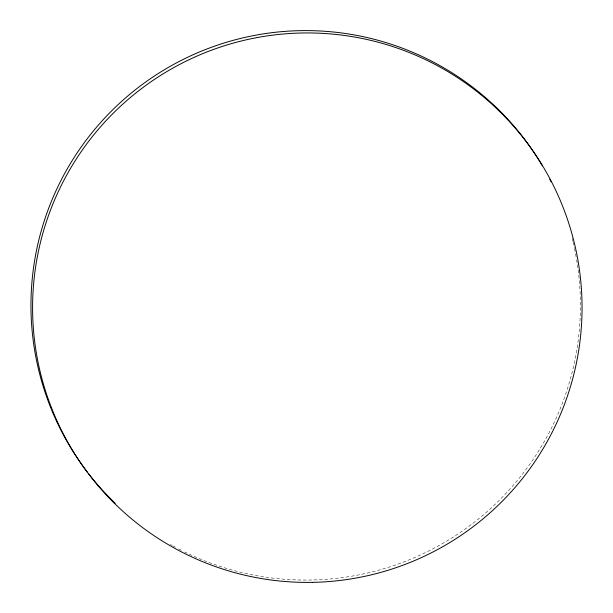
<?xml version="1.0" encoding="UTF-8"?>
<svg xmlns="http://www.w3.org/2000/svg" width="613" height="613" viewBox="0 0 613 613"><rect width="100%" height="100%" fill="white"/><g stroke="black" fill="none" stroke-linecap="round" stroke-linejoin="round"><path stroke-width="0.46" stroke-dasharray="3.06 2.3" d="M572.121 238.311A274.739 274.724 -34.8 0 1 572.81 241.093M573.032 242.028A274.739 274.724 -34.8 0 1 574.297 247.644M574.496 248.587A274.739 274.724 -34.8 0 1 576.488 258.985M576.649 259.935A274.739 274.724 -34.8 0 1 577.254 263.751M577.4 264.701A274.739 274.724 -34.8 0 1 184.758 552.022M181.333 550.313A274.739 274.724 -34.8 0 1 178.789 549.003M175.418 547.217A274.739 274.724 -34.8 0 1 172.92 545.854M172.092 545.394A274.739 274.724 -34.8 0 1 170.437 544.467"/><path stroke-width="0.92" d="M87.713 472.569A274.739 274.724 -34.8 0 1 152.047 77.583A274.739 274.724 -34.8 0 1 542.382 165.847M549.777 179.234A274.739 274.724 -34.8 0 1 551.087 181.8M115.19 503.304A274.739 274.724 -34.8 0 1 88.893 474.094M312.599 582.35A274.739 274.724 -34.8 0 0 542.559 165.748A274.739 274.724 -34.8 0 0 66.794 174.92A274.739 274.724 -34.8 0 0 312.599 582.35"/></g></svg>
